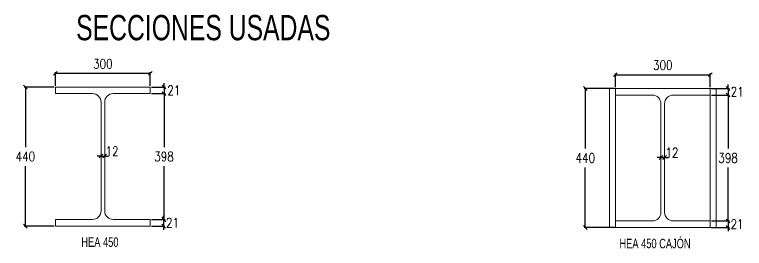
# Model space of a CAD drawing. Extents: x 7536 to 102814, y -9868 to 35131.
# Drawn here: x 21766 to 24074, y -9868 to -9128 of the extents above; entities that cross this region are included whole.
import ezdxf
from ezdxf.enums import TextEntityAlignment as Align

# ---------------------------------------------------------------- set-up
doc = ezdxf.new("R2010")
doc.units = 0
doc.header["$LTSCALE"] = 0.4
doc.layers.get('0').update_dxf_attribs({"color": 255})
doc.layers.add('COTAS', color=8, linetype='Continuous')
doc.layers.add('STL-OBJT', color=7, linetype='Continuous')
doc.styles.add('CNI_COTAS', font='romans.shx', dxfattribs={"width": 0.8})
doc.styles.add('VERDANA', font='arial.ttf')
doc.dimstyles.new('1.4', dxfattribs={"dimscale": 0, "dimtxt": 30, "dimasz": 12, "dimexe": 4, "dimexo": 4, "dimgap": 15, "dimtad": 1, "dimdec": 0, "dimzin": 4, "dimdsep": 46, "dimtxsty": 'CNI_COTAS', "dimblk": 'OBLIQUE', "dimcen": -0.09, "dimclrd": 256, "dimclrt": 3, "dimadec": 0, "dimazin": 0, "dimtfac": 1, "dimtdec": 0, "dimtmove": 2, "dimatfit": 0, "dimldrblk": 'DOT', "dimfxl": 0.05, "dimtolj": 1, "dimtzin": 0, "dimarcsym": 0})

# ---------------------------------------------------------------- blocks, each defined once
blk = doc.blocks.new('_Oblique')
at = {"color": 0, "linetype": 'ByBlock', "lineweight": -2}
blk.add_line((-0.5, -0.5), (0.5, 0.5), dxfattribs=at)
blk = doc.blocks.new('*D55')
at = {"layer": 'COTAS', "color": 0, "lineweight": -2, "transparency": 16777216}
for p, q in [((21891.1, -9357.3), (21796, -9357.3)), ((21891.1, -9797.3), (21796, -9797.3))]:
    blk.add_line(p, q, dxfattribs=at)
at = {"layer": 'COTAS', "lineweight": -2, "transparency": 16777216}
for p, q in [((21800, -9357.3), (21800, -9547.3)), ((21800, -9797.3), (21800, -9607.3))]:
    blk.add_line(p, q, dxfattribs=at)
at = {"layer": 'Defpoints', "color": 0, "transparency": 16777216}
for p in [(21800, -9357.3), (21895.1, -9357.3), (21895.1, -9797.3)]:
    blk.add_point(p, dxfattribs=at)
at = {"layer": 'COTAS', "lineweight": -2, "transparency": 16777216, "xscale": 12, "yscale": 12, "zscale": 12}
for p, rotation in [((21800, -9357.3), 90), ((21800, -9797.3), 270)]:
    blk.add_blockref('_Oblique', p, dxfattribs=dict(at, rotation=rotation))
at = {"layer": 'COTAS', "color": 3, "transparency": 16777216, "insert": (21800, -9577.3), "char_height": 30, "attachment_point": 5, "rotation": 0.01, "style": 'CNI_COTAS'}
blk.add_mtext('\\A1;440', dxfattribs=at)
blk = doc.blocks.new('_Dot')
at = {"color": 0, "linetype": 'ByBlock', "lineweight": -2}
blk.add_line((-0.5, 0), (-1, 0), dxfattribs=at)
at = {"color": 0, "linetype": 'ByBlock', "const_width": 0.5}
blk.add_lwpolyline([(-0.25, 0, 1), (0.25, 0, 1)], format="xyb", close=True, dxfattribs=at)
blk = doc.blocks.new('*D56')
at = {"layer": 'COTAS', "color": 0, "lineweight": -2, "transparency": 16777216}
for p, q in [((21895.1, -9353.3), (21895.1, -9309.9)), ((22195.1, -9353.3), (22195.1, -9309.9))]:
    blk.add_line(p, q, dxfattribs=at)
at = {"layer": 'COTAS', "lineweight": -2, "transparency": 16777216}
blk.add_line((21895.1, -9313.9), (22195.1, -9313.9), dxfattribs=at)
at = {"layer": 'Defpoints', "color": 0, "transparency": 16777216}
for p in [(22195.1, -9313.9), (21895.1, -9357.3), (22195.1, -9357.3)]:
    blk.add_point(p, dxfattribs=at)
at = {"layer": 'COTAS', "lineweight": -2, "transparency": 16777216, "xscale": 12, "yscale": 12, "zscale": 12, "rotation": 180}
blk.add_blockref('_Oblique', (21895.1, -9313.9), dxfattribs=at)
at = {"layer": 'COTAS', "lineweight": -2, "transparency": 16777216, "xscale": 12, "yscale": 12, "zscale": 12}
blk.add_blockref('_Oblique', (22195.1, -9313.9), dxfattribs=at)
at = {"layer": 'COTAS', "color": 3, "transparency": 16777216, "insert": (22045.1, -9283.9), "char_height": 30, "attachment_point": 5, "style": 'CNI_COTAS'}
blk.add_mtext('\\A1;300', dxfattribs=at)
blk = doc.blocks.new('*D57')
at = {"layer": 'COTAS', "lineweight": -2, "transparency": 16777216}
for p, q in [((22238.7, -9357.3), (22238.7, -9345.3)), ((22238.7, -9357.3), (22238.7, -9378.3)), ((22238.7, -9378.3), (22238.7, -9390.3))]:
    blk.add_line(p, q, dxfattribs=at)
at = {"layer": 'COTAS', "color": 0, "lineweight": -2, "transparency": 16777216}
for p, q in [((22199.3, -9357.3), (22242.7, -9357.3)), ((22199.1, -9378.3), (22242.7, -9378.3))]:
    blk.add_line(p, q, dxfattribs=at)
at = {"layer": 'Defpoints', "color": 0, "transparency": 16777216}
for p in [(22195.3, -9357.3), (22195.1, -9378.3), (22238.7, -9378.3)]:
    blk.add_point(p, dxfattribs=at)
at = {"layer": 'COTAS', "lineweight": -2, "transparency": 16777216, "xscale": 12, "yscale": 12, "zscale": 12}
for p, rotation in [((22238.7, -9357.3), 270), ((22238.7, -9378.3), 90)]:
    blk.add_blockref('_Oblique', p, dxfattribs=dict(at, rotation=rotation))
at = {"layer": 'COTAS', "color": 3, "transparency": 16777216, "insert": (22269.6, -9367.8), "char_height": 30, "attachment_point": 5, "rotation": 0.01, "style": 'CNI_COTAS'}
blk.add_mtext('\\A1;21', dxfattribs=at)
blk = doc.blocks.new('*D58')
at = {"layer": 'COTAS', "color": 0, "lineweight": -2, "transparency": 16777216}
for p, q in [((22199.1, -9378.3), (22242.4, -9378.3)), ((22199.1, -9776.3), (22242.4, -9776.3))]:
    blk.add_line(p, q, dxfattribs=at)
at = {"layer": 'COTAS', "lineweight": -2, "transparency": 16777216}
for p, q in [((22238.4, -9378.3), (22238.4, -9547.3)), ((22238.4, -9776.3), (22238.4, -9607.3))]:
    blk.add_line(p, q, dxfattribs=at)
at = {"layer": 'Defpoints', "color": 0, "transparency": 16777216}
for p in [(22195.1, -9378.3), (22195.1, -9776.3), (22238.4, -9776.3)]:
    blk.add_point(p, dxfattribs=at)
at = {"layer": 'COTAS', "lineweight": -2, "transparency": 16777216, "xscale": 12, "yscale": 12, "zscale": 12}
for p, rotation in [((22238.4, -9378.3), 90), ((22238.4, -9776.3), 270)]:
    blk.add_blockref('_Oblique', p, dxfattribs=dict(at, rotation=rotation))
at = {"layer": 'COTAS', "color": 3, "transparency": 16777216, "insert": (22238.4, -9577.3), "char_height": 30, "attachment_point": 5, "rotation": 0.01, "style": 'CNI_COTAS'}
blk.add_mtext('\\A1;398', dxfattribs=at)
blk = doc.blocks.new('*D59')
at = {"layer": 'COTAS', "color": 0, "lineweight": -2, "transparency": 16777216}
for p, q in [((22199.1, -9776.3), (22241.2, -9776.3)), ((22199.1, -9797.3), (22241.2, -9797.3))]:
    blk.add_line(p, q, dxfattribs=at)
at = {"layer": 'COTAS', "lineweight": -2, "transparency": 16777216}
for p, q in [((22237.2, -9776.3), (22237.2, -9764.3)), ((22237.2, -9776.3), (22237.2, -9797.3)), ((22237.2, -9797.3), (22237.2, -9809.3))]:
    blk.add_line(p, q, dxfattribs=at)
at = {"layer": 'Defpoints', "color": 0, "transparency": 16777216}
for p in [(22195.1, -9776.3), (22195.1, -9797.3), (22237.2, -9797.3)]:
    blk.add_point(p, dxfattribs=at)
at = {"layer": 'COTAS', "lineweight": -2, "transparency": 16777216, "xscale": 12, "yscale": 12, "zscale": 12}
for p, rotation in [((22237.2, -9776.3), 270), ((22237.2, -9797.3), 90)]:
    blk.add_blockref('_Oblique', p, dxfattribs=dict(at, rotation=rotation))
at = {"layer": 'COTAS', "color": 3, "transparency": 16777216, "insert": (22265.2, -9786.8), "char_height": 30, "attachment_point": 5, "rotation": 0.01, "style": 'CNI_COTAS'}
blk.add_mtext('\\A1;21', dxfattribs=at)
blk = doc.blocks.new('*D75')
at = {"layer": 'COTAS', "lineweight": -2, "transparency": 16777216}
for p, q in [((22039.3, -9575.6), (22027.3, -9575.6)), ((22039.3, -9575.6), (22050.8, -9575.6)), ((22050.8, -9575.6), (22062.8, -9575.6))]:
    blk.add_line(p, q, dxfattribs=at)
at = {"layer": 'COTAS', "color": 0, "lineweight": -2, "transparency": 16777216}
for p, q in [((22039.3, -9573.3), (22039.3, -9571.6)), ((22050.8, -9573.3), (22050.8, -9571.6))]:
    blk.add_line(p, q, dxfattribs=at)
at = {"layer": 'Defpoints', "color": 0, "transparency": 16777216}
for p in [(22050.8, -9575.6), (22039.3, -9577.3), (22050.8, -9577.3)]:
    blk.add_point(p, dxfattribs=at)
at = {"layer": 'COTAS', "lineweight": -2, "transparency": 16777216, "xscale": 12, "yscale": 12, "zscale": 12}
blk.add_blockref('_Oblique', (22039.3, -9575.6), dxfattribs=at)
at = {"layer": 'COTAS', "lineweight": -2, "transparency": 16777216, "xscale": 12, "yscale": 12, "zscale": 12, "rotation": 180}
blk.add_blockref('_Oblique', (22050.8, -9575.6), dxfattribs=at)
at = {"layer": 'COTAS', "color": 3, "transparency": 16777216, "insert": (22074.2, -9560.4), "char_height": 30, "attachment_point": 5, "style": 'CNI_COTAS'}
blk.add_mtext('\\A1;12', dxfattribs=at)
blk = doc.blocks.new('*D83')
at = {"layer": 'COTAS', "color": 0, "lineweight": -2, "transparency": 16777216}
for p, q in [((23661.6, -9361.8), (23566.5, -9361.8)), ((23661.6, -9801.8), (23566.5, -9801.8))]:
    blk.add_line(p, q, dxfattribs=at)
at = {"layer": 'COTAS', "lineweight": -2, "transparency": 16777216}
for p, q in [((23570.5, -9361.8), (23570.5, -9551.8)), ((23570.5, -9801.8), (23570.5, -9611.8))]:
    blk.add_line(p, q, dxfattribs=at)
at = {"layer": 'Defpoints', "color": 0, "transparency": 16777216}
for p in [(23570.5, -9361.8), (23665.6, -9361.8), (23665.6, -9801.8)]:
    blk.add_point(p, dxfattribs=at)
at = {"layer": 'COTAS', "lineweight": -2, "transparency": 16777216, "xscale": 12, "yscale": 12, "zscale": 12}
for p, rotation in [((23570.5, -9361.8), 90), ((23570.5, -9801.8), 270)]:
    blk.add_blockref('_Oblique', p, dxfattribs=dict(at, rotation=rotation))
at = {"layer": 'COTAS', "color": 3, "transparency": 16777216, "insert": (23570.5, -9581.8), "char_height": 30, "attachment_point": 5, "rotation": 0.01, "style": 'CNI_COTAS'}
blk.add_mtext('\\A1;440', dxfattribs=at)
blk = doc.blocks.new('*D84')
at = {"layer": 'COTAS', "color": 0, "lineweight": -2, "transparency": 16777216}
for p, q in [((23665.6, -9357.8), (23665.6, -9314.4)), ((23965.6, -9357.8), (23965.6, -9314.4))]:
    blk.add_line(p, q, dxfattribs=at)
at = {"layer": 'COTAS', "lineweight": -2, "transparency": 16777216}
blk.add_line((23665.6, -9318.4), (23965.6, -9318.4), dxfattribs=at)
at = {"layer": 'Defpoints', "color": 0, "transparency": 16777216}
for p in [(23965.6, -9318.4), (23665.6, -9361.8), (23965.6, -9361.8)]:
    blk.add_point(p, dxfattribs=at)
at = {"layer": 'COTAS', "lineweight": -2, "transparency": 16777216, "xscale": 12, "yscale": 12, "zscale": 12, "rotation": 180}
blk.add_blockref('_Oblique', (23665.6, -9318.4), dxfattribs=at)
at = {"layer": 'COTAS', "lineweight": -2, "transparency": 16777216, "xscale": 12, "yscale": 12, "zscale": 12}
blk.add_blockref('_Oblique', (23965.6, -9318.4), dxfattribs=at)
at = {"layer": 'COTAS', "color": 3, "transparency": 16777216, "insert": (23815.6, -9288.4), "char_height": 30, "attachment_point": 5, "style": 'CNI_COTAS'}
blk.add_mtext('\\A1;300', dxfattribs=at)
blk = doc.blocks.new('*D85')
at = {"layer": 'COTAS', "color": 0, "lineweight": -2, "transparency": 16777216}
for p, q in [((23969.8, -9361.8), (24026.1, -9361.8)), ((23969.6, -9382.8), (24026.1, -9382.8))]:
    blk.add_line(p, q, dxfattribs=at)
at = {"layer": 'COTAS', "lineweight": -2, "transparency": 16777216}
for p, q in [((24022.1, -9361.8), (24022.1, -9349.8)), ((24022.1, -9361.8), (24022.1, -9382.8)), ((24022.1, -9382.8), (24022.1, -9394.8))]:
    blk.add_line(p, q, dxfattribs=at)
at = {"layer": 'Defpoints', "color": 0, "transparency": 16777216}
for p in [(23965.8, -9361.8), (23965.6, -9382.8), (24022.1, -9382.8)]:
    blk.add_point(p, dxfattribs=at)
at = {"layer": 'COTAS', "lineweight": -2, "transparency": 16777216, "xscale": 12, "yscale": 12, "zscale": 12}
for p, rotation in [((24022.1, -9361.8), 270), ((24022.1, -9382.8), 90)]:
    blk.add_blockref('_Oblique', p, dxfattribs=dict(at, rotation=rotation))
at = {"layer": 'COTAS', "color": 3, "transparency": 16777216, "insert": (24050.9, -9372.3), "char_height": 30, "attachment_point": 5, "rotation": 0.01, "style": 'CNI_COTAS'}
blk.add_mtext('\\A1;21', dxfattribs=at)
blk = doc.blocks.new('*D86')
at = {"layer": 'COTAS', "color": 0, "lineweight": -2, "transparency": 16777216}
for p, q in [((23969.6, -9382.8), (24026.1, -9382.8)), ((23969.6, -9780.8), (24026.1, -9780.8))]:
    blk.add_line(p, q, dxfattribs=at)
at = {"layer": 'COTAS', "lineweight": -2, "transparency": 16777216}
for p, q in [((24022.1, -9382.8), (24022.1, -9551.8)), ((24022.1, -9780.8), (24022.1, -9611.8))]:
    blk.add_line(p, q, dxfattribs=at)
at = {"layer": 'Defpoints', "color": 0, "transparency": 16777216}
for p in [(23965.6, -9382.8), (23965.6, -9780.8), (24022.1, -9780.8)]:
    blk.add_point(p, dxfattribs=at)
at = {"layer": 'COTAS', "lineweight": -2, "transparency": 16777216, "xscale": 12, "yscale": 12, "zscale": 12}
for p, rotation in [((24022.1, -9382.8), 90), ((24022.1, -9780.8), 270)]:
    blk.add_blockref('_Oblique', p, dxfattribs=dict(at, rotation=rotation))
at = {"layer": 'COTAS', "color": 3, "transparency": 16777216, "insert": (24022.1, -9581.8), "char_height": 30, "attachment_point": 5, "rotation": 0.01, "style": 'CNI_COTAS'}
blk.add_mtext('\\A1;398', dxfattribs=at)
blk = doc.blocks.new('*D87')
at = {"layer": 'COTAS', "color": 0, "lineweight": -2, "transparency": 16777216}
for p, q in [((23969.6, -9780.8), (24026.1, -9780.8)), ((23969.6, -9801.8), (24026.1, -9801.8))]:
    blk.add_line(p, q, dxfattribs=at)
at = {"layer": 'COTAS', "lineweight": -2, "transparency": 16777216}
for p, q in [((24022.1, -9780.8), (24022.1, -9768.8)), ((24022.1, -9780.8), (24022.1, -9801.8)), ((24022.1, -9801.8), (24022.1, -9813.8))]:
    blk.add_line(p, q, dxfattribs=at)
at = {"layer": 'Defpoints', "color": 0, "transparency": 16777216}
for p in [(23965.6, -9780.8), (23965.6, -9801.8), (24022.1, -9801.8)]:
    blk.add_point(p, dxfattribs=at)
at = {"layer": 'COTAS', "lineweight": -2, "transparency": 16777216, "xscale": 12, "yscale": 12, "zscale": 12}
for p, rotation in [((24022.1, -9780.8), 270), ((24022.1, -9801.8), 90)]:
    blk.add_blockref('_Oblique', p, dxfattribs=dict(at, rotation=rotation))
at = {"layer": 'COTAS', "color": 3, "transparency": 16777216, "insert": (24050.2, -9791.3), "char_height": 30, "attachment_point": 5, "rotation": 0.01, "style": 'CNI_COTAS'}
blk.add_mtext('\\A1;21', dxfattribs=at)
blk = doc.blocks.new('*D88')
at = {"layer": 'COTAS', "color": 0, "lineweight": -2, "transparency": 16777216}
for p, q in [((23809.8, -9577.8), (23809.8, -9576.1)), ((23821.3, -9577.8), (23821.3, -9576.1))]:
    blk.add_line(p, q, dxfattribs=at)
at = {"layer": 'COTAS', "lineweight": -2, "transparency": 16777216}
for p, q in [((23809.8, -9580.1), (23797.8, -9580.1)), ((23809.8, -9580.1), (23821.3, -9580.1)), ((23821.3, -9580.1), (23833.3, -9580.1))]:
    blk.add_line(p, q, dxfattribs=at)
at = {"layer": 'Defpoints', "color": 0, "transparency": 16777216}
for p in [(23809.8, -9581.8), (23821.3, -9580.1), (23821.3, -9581.8)]:
    blk.add_point(p, dxfattribs=at)
at = {"layer": 'COTAS', "lineweight": -2, "transparency": 16777216, "xscale": 12, "yscale": 12, "zscale": 12}
blk.add_blockref('_Oblique', (23809.8, -9580.1), dxfattribs=at)
at = {"layer": 'COTAS', "lineweight": -2, "transparency": 16777216, "xscale": 12, "yscale": 12, "zscale": 12, "rotation": 180}
blk.add_blockref('_Oblique', (23821.3, -9580.1), dxfattribs=at)
at = {"layer": 'COTAS', "color": 3, "transparency": 16777216, "insert": (23844.7, -9564.9), "char_height": 30, "attachment_point": 5, "style": 'CNI_COTAS'}
blk.add_mtext('\\A1;12', dxfattribs=at)

msp = doc.modelspace()

# ---------------------------------------------------------------- linework, layer by layer
at = {"layer": 'STL-OBJT', "lineweight": 5}
for points in [[(22077.8, -9378.3, 0.414214), (22050.8, -9405.3), (22050.8, -9749.3, 0.414214), (22077.8, -9776.3), (22195.1, -9776.3), (22195.1, -9797.3), (21895.1, -9797.3), (21895.1, -9776.3), (22012.3, -9776.3, 0.414214), (22039.3, -9749.3), (22039.3, -9405.3, 0.414214), (22012.3, -9378.3), (21895.1, -9378.3), (21895.1, -9357.3), (22195.1, -9357.3), (22195.1, -9378.3)], [(23848.3, -9382.8, 0.414214), (23821.3, -9409.8), (23821.3, -9753.8, 0.414214), (23848.3, -9780.8), (23965.6, -9780.8), (23965.6, -9801.8), (23665.6, -9801.8), (23665.6, -9780.8), (23782.8, -9780.8, 0.414214), (23809.8, -9753.8), (23809.8, -9409.8, 0.414214), (23782.8, -9382.8), (23665.6, -9382.8), (23665.6, -9361.8), (23965.6, -9361.8), (23965.6, -9382.8)]]:
    msp.add_lwpolyline(points, format="xyb", close=True, dxfattribs=at)
for points in [[(23665.6, -9801.8), (23647, -9801.8), (23647, -9361.8), (23665.6, -9361.8)], [(23984.2, -9801.8), (23965.6, -9801.8), (23965.6, -9361.8), (23984.2, -9361.8)]]:
    msp.add_lwpolyline(points, close=True, dxfattribs=at)

# ---------------------------------------------------------------- texts
at = {"color": 96, "style": 'VERDANA', "width": 0.7}
msp.add_text('SECCIONES USADAS', height=80, dxfattribs=at).set_placement((22362.6, -9169.4), align=Align.MIDDLE_CENTER)
for s, p in [('HEA 450 CAJÓN', (23678.6, -9867.4)), ('HEA 450', (21977.1, -9862.9))]:
    msp.add_text(s, height=30, dxfattribs=at).set_placement(p)

# ---------------------------------------------------------------- dimensions: what is measured, and where the dimension line sits
at = {"layer": 'COTAS'}
for base, p1, p2, picture, middle in [((22195.1, -9313.9), (21895.1, -9357.3), (22195.1, -9357.3), '*D56', (22045.1, -9283.9)), ((23965.6, -9318.4), (23665.6, -9361.8), (23965.6, -9361.8), '*D84', (23815.6, -9288.4))]:
    dim = msp.add_linear_dim(base=base, p1=p1, p2=p2, dimstyle='1.4', override={"dimscale": 1}, dxfattribs=at)
    dim.commit()
    dim.dimension.update_dxf_attribs({"geometry": picture, "text_midpoint": middle})
for base, p1, p2, picture, middle in [((22238.7, -9378.3), (22195.3, -9357.3), (22195.1, -9378.3), '*D57', (22269.6, -9367.8)), ((24022.1, -9382.8), (23965.8, -9361.8), (23965.6, -9382.8), '*D85', (24050.9, -9372.3)), ((22237.2, -9797.3), (22195.1, -9776.3), (22195.1, -9797.3), '*D59', (22265.2, -9786.8)), ((24022.1, -9801.8), (23965.6, -9780.8), (23965.6, -9801.8), '*D87', (24050.2, -9791.3))]:
    dim = msp.add_linear_dim(base=base, p1=p1, p2=p2, angle=90, dimstyle='1.4', override={"dimscale": 1}, dxfattribs=at)
    dim.commit()
    dim.dimension.update_dxf_attribs({"geometry": picture, "text_midpoint": middle, "dimtype": 160, "text_rotation": 0.01})
for base, p1, p2, picture, middle in [((21800, -9357.3), (21895.1, -9797.3), (21895.1, -9357.3), '*D55', (21800, -9577.3)), ((23570.5, -9361.8), (23665.6, -9801.8), (23665.6, -9361.8), '*D83', (23570.5, -9581.8)), ((22238.4, -9776.3), (22195.1, -9378.3), (22195.1, -9776.3), '*D58', (22238.4, -9577.3)), ((24022.1, -9780.8), (23965.6, -9382.8), (23965.6, -9780.8), '*D86', (24022.1, -9581.8))]:
    dim = msp.add_linear_dim(base=base, p1=p1, p2=p2, angle=90, dimstyle='1.4', override={"dimscale": 1}, dxfattribs=at)
    dim.commit()
    dim.dimension.update_dxf_attribs({"geometry": picture, "text_midpoint": middle, "text_rotation": 0.01})
for base, p1, p2, picture, middle in [((22050.8433272, -9575.5803042), (22039.3433272, -9577.2902569), (22050.8433272, -9577.2902569), '*D75', (22074.2064938, -9560.4245757)), ((23821.3102364, -9580.0830965), (23809.8102364, -9581.7930492), (23821.3102364, -9581.7930492), '*D88', (23844.6734031, -9564.927368))]:
    dim = msp.add_linear_dim(base=base, p1=p1, p2=p2, dimstyle='1.4', override={"dimscale": 1}, dxfattribs=at)
    dim.commit()
    dim.dimension.update_dxf_attribs({"geometry": picture, "text_midpoint": middle, "dimtype": 160})

doc.saveas('drawing.dxf')
